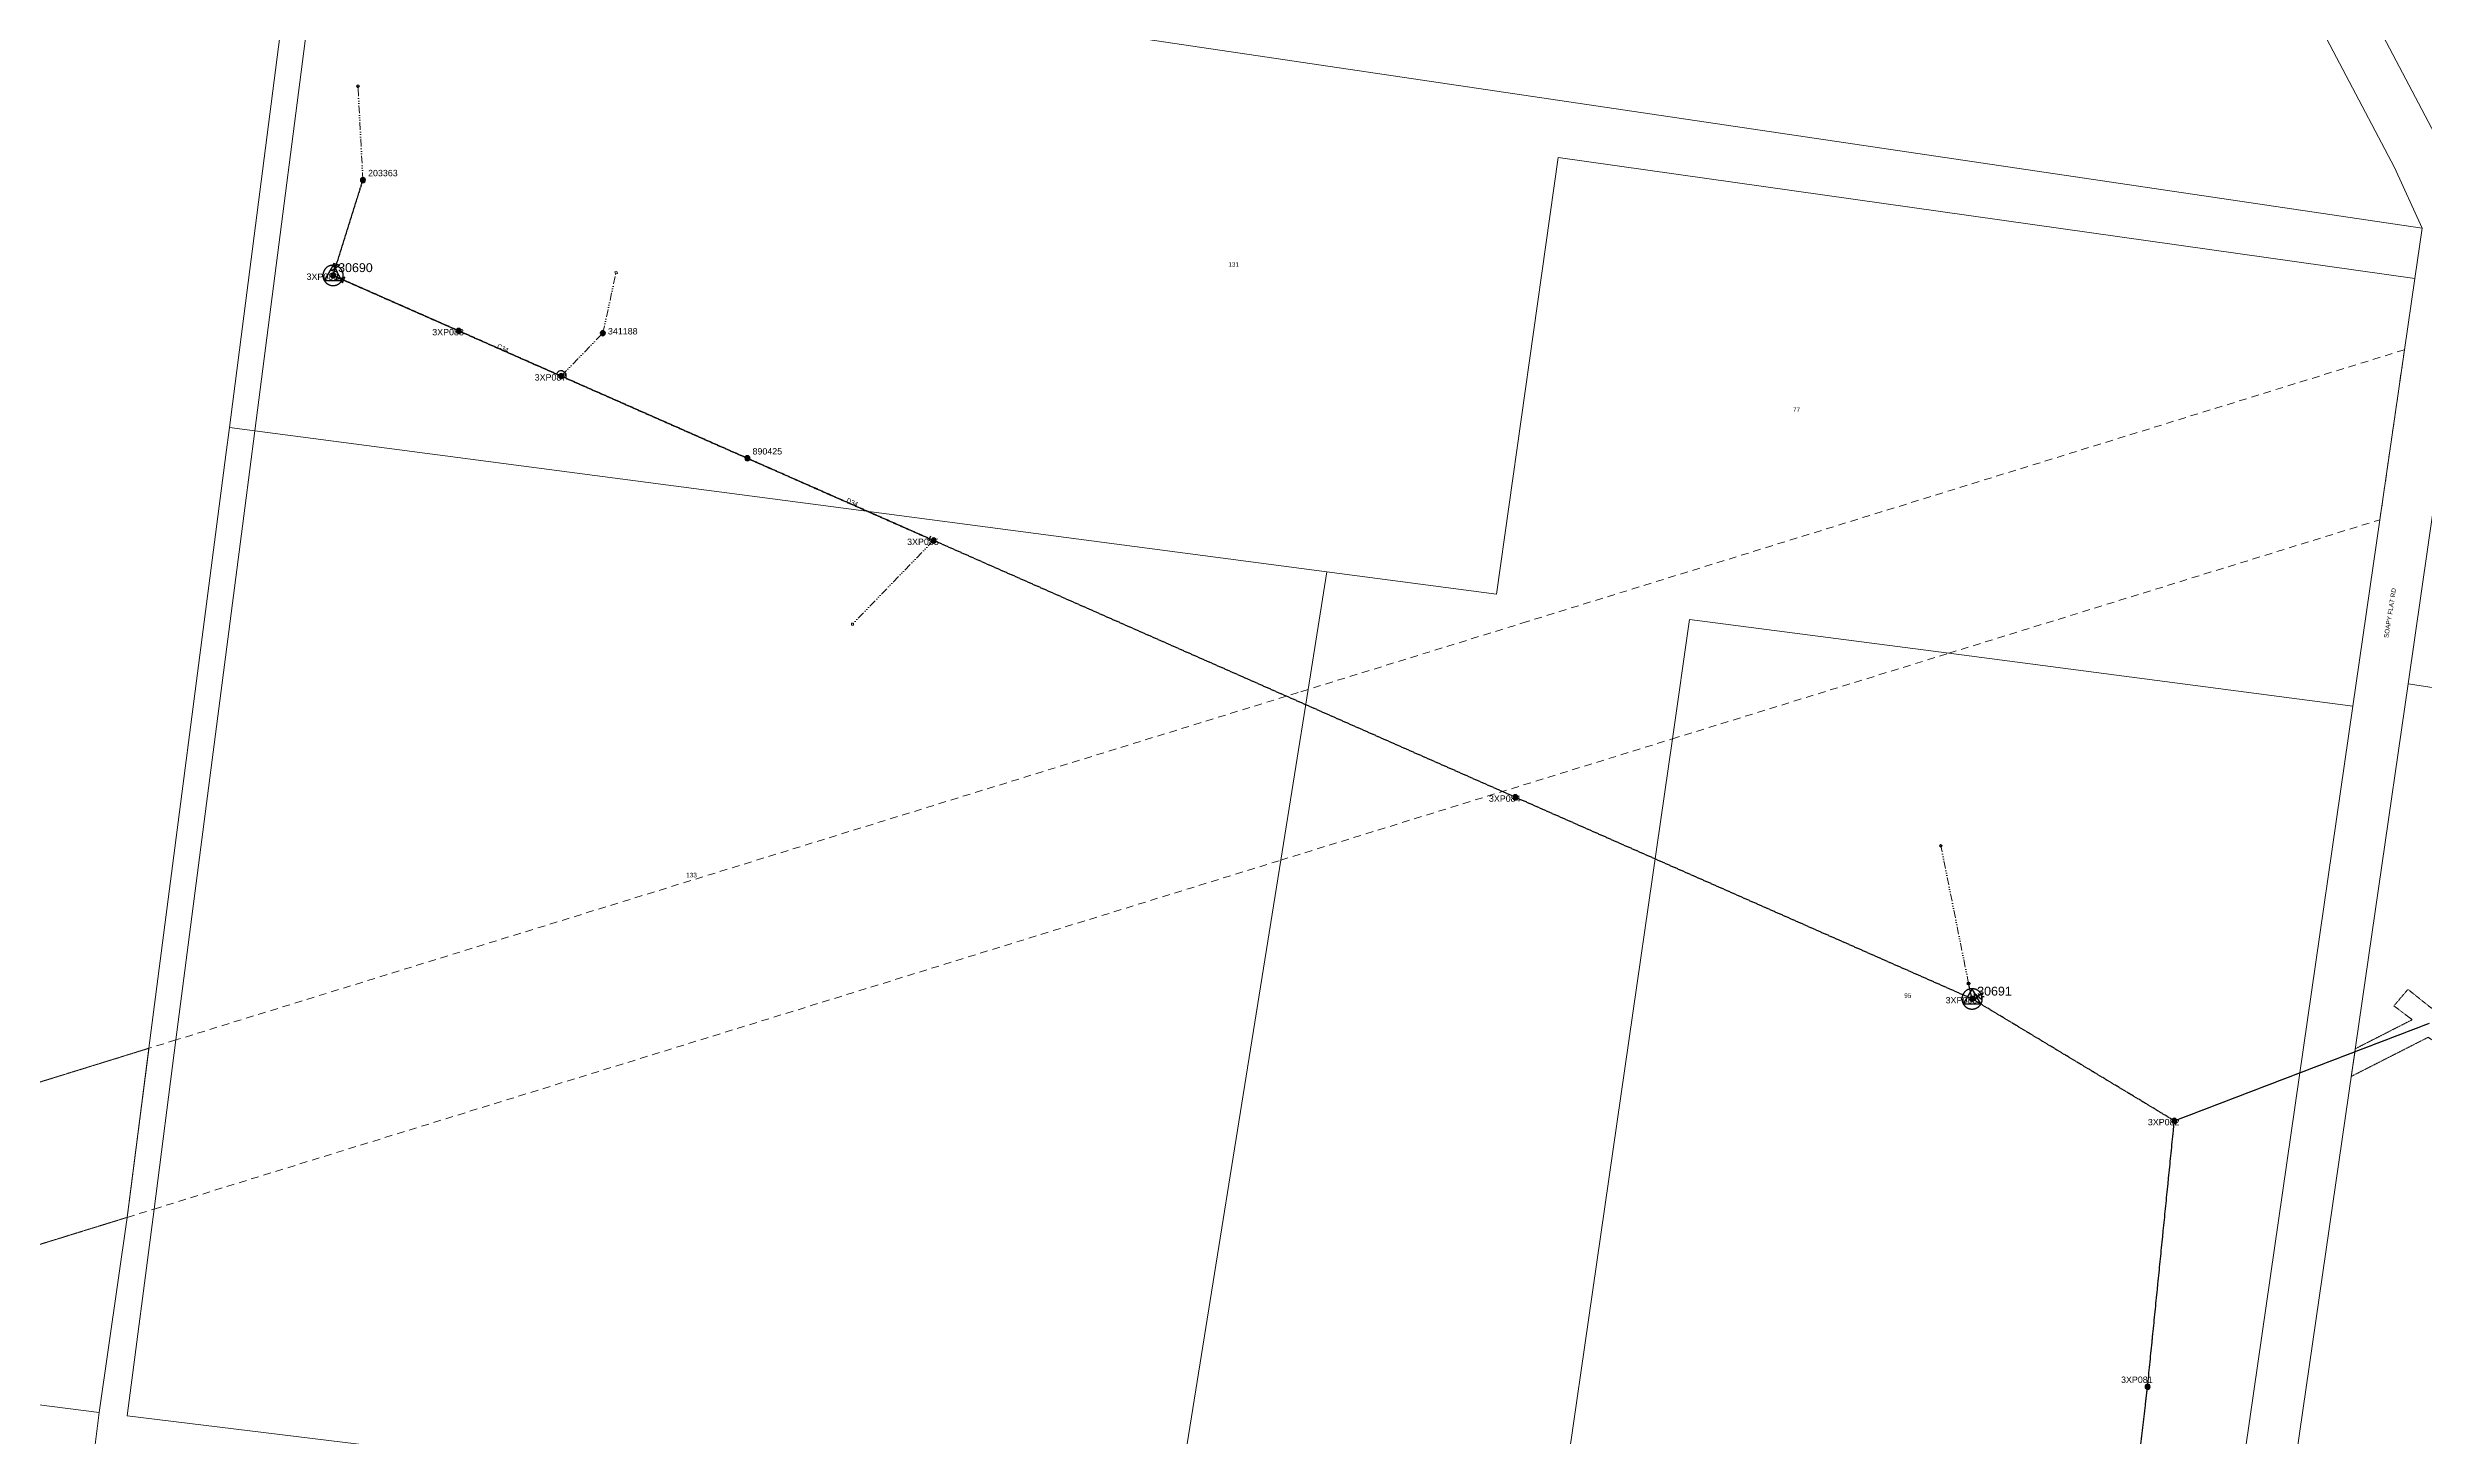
# Model space of a CAD drawing. Header units: metres. Extents: x 254239 to 260101, y 6186854 to 6190266.
# Drawn here: x 256336 to 257271, y 6188964 to 6189510 of the extents above; entities that cross this region are included whole.
import ezdxf
from ezdxf.enums import TextEntityAlignment as Align

# ---------------------------------------------------------------- set-up
doc = ezdxf.new("R2010")
doc.units = ezdxf.units.M
for name, pattern in [('Cable Exist OH', [1, 1, 0]), ('Dash', [5, 3, -2]), ('DASHED', [19.05, 12.7, -6.35]), ('HIDDEN2', [0.1875, 0.125, -0.0625]), ('PHANTOMX2', [6.6, 3, -0.75, 0.2, -0.75, 0.2, -0.75, 0.2, -0.75])]:
    doc.linetypes.add(name, pattern=pattern)
doc.layers.get('0').update_dxf_attribs({"color": 6})
for name, color, linetype, lineweight in [('Cadastre Easements_SP_EXT', 58, 'DASHED', 15), ('Cadastre Land Parcels_SP_EXT', 118, 'Continuous', 15), ('Cadastre Other Property_SP_EXT', 138, 'DASHED', 15), ('Cadastre Roads_SP_EXT', 218, 'Continuous', 15), ('Mains_HV_EXT', 13, 'Continuous', 25), ('Mains_LV_EXT', 163, 'Continuous', 25), ('Services_SP_EXT', 42, 'PHANTOMX2', 20)]:
    doc.layers.add(name, color=color, linetype=linetype, lineweight=lineweight)
for name, color, linetype in [('Equip_LV_EXT', 7, 'Continuous'), ('Sub_SP_TR_HV_LV_EXT', 7, 'Continuous'), ('SupportsOH_SP_TR_HV_LV_SL_EXT', 7, 'Continuous')]:
    doc.layers.add(name, color=color, linetype=linetype)
doc.styles.add('POLE_LABEL', font='arial.ttf', dxfattribs={"height": 2})
doc.styles.get("Standard").update_dxf_attribs({"font": 'arial.ttf'})

# ---------------------------------------------------------------- blocks, each defined once
blk = doc.blocks.new('SUB_POLE_EXT')
at = {"flags": 128}
for points in [[(-0.05, 4), (-0.15, 4), (-0.25, 3.99), (-0.34, 3.99), (-0.44, 3.98), (-0.54, 3.96), (-0.64, 3.95), (-0.73, 3.93), (-0.83, 3.91), (-0.92, 3.89), (-1.02, 3.87), (-1.11, 3.84), (-1.21, 3.81), (-1.3, 3.78), (-1.39, 3.75), (-1.49, 3.71), (-1.58, 3.68), (-1.67, 3.64), (-1.75, 3.59), (-1.84, 3.55), (-1.93, 3.5), (-2.01, 3.46), (-2.1, 3.41), (-2.18, 3.35), (-2.26, 3.3), (-2.34, 3.24), (-2.42, 3.18), (-2.5, 3.12), (-2.58, 3.06), (-2.65, 3), (-2.72, 2.93), (-2.79, 2.86), (-2.86, 2.79), (-2.93, 2.72), (-3, 2.65), (-3.06, 2.58), (-3.12, 2.5), (-3.18, 2.42), (-3.24, 2.34), (-3.3, 2.26), (-3.35, 2.18), (-3.41, 2.1), (-3.46, 2.01), (-3.5, 1.93), (-3.55, 1.84), (-3.59, 1.75), (-3.64, 1.67), (-3.68, 1.58), (-3.71, 1.49), (-3.75, 1.39), (-3.78, 1.3), (-3.81, 1.21), (-3.84, 1.11), (-3.87, 1.02), (-3.89, 0.92), (-3.91, 0.83), (-3.93, 0.73), (-3.95, 0.64), (-3.96, 0.54), (-3.98, 0.44), (-3.99, 0.34), (-3.99, 0.25), (-4, 0.15), (-4, 0.05), (-4, -0.05), (-4, -0.15), (-3.99, -0.25), (-3.99, -0.34), (-3.98, -0.44), (-3.96, -0.54), (-3.95, -0.64), (-3.93, -0.73), (-3.91, -0.83), (-3.89, -0.92), (-3.87, -1.02), (-3.84, -1.11), (-3.81, -1.21), (-3.78, -1.3), (-3.75, -1.39), (-3.71, -1.49), (-3.68, -1.58), (-3.64, -1.67), (-3.59, -1.75), (-3.55, -1.84), (-3.5, -1.93), (-3.46, -2.01), (-3.41, -2.1), (-3.35, -2.18), (-3.3, -2.26), (-3.24, -2.34), (-3.18, -2.42), (-3.12, -2.5), (-3.06, -2.58), (-3, -2.65), (-2.93, -2.72), (-2.86, -2.79), (-2.79, -2.86), (-2.72, -2.93), (-2.65, -3), (-2.58, -3.06), (-2.5, -3.12), (-2.42, -3.18), (-2.34, -3.24), (-2.26, -3.3), (-2.18, -3.35), (-2.1, -3.41), (-2.01, -3.46), (-1.93, -3.5), (-1.84, -3.55), (-1.75, -3.59), (-1.67, -3.64), (-1.58, -3.68), (-1.49, -3.71), (-1.39, -3.75), (-1.3, -3.78), (-1.21, -3.81), (-1.11, -3.84), (-1.02, -3.87), (-0.92, -3.89), (-0.83, -3.91), (-0.73, -3.93), (-0.64, -3.95), (-0.54, -3.96), (-0.44, -3.98), (-0.34, -3.99), (-0.25, -3.99), (-0.15, -4), (-0.05, -4), (0.05, -4), (0.15, -4), (0.25, -3.99), (0.34, -3.99), (0.44, -3.98), (0.54, -3.96), (0.64, -3.95), (0.73, -3.93), (0.83, -3.91), (0.92, -3.89), (1.02, -3.87), (1.11, -3.84), (1.21, -3.81), (1.3, -3.78), (1.39, -3.75), (1.49, -3.71), (1.58, -3.68), (1.67, -3.64), (1.75, -3.59), (1.84, -3.55), (1.93, -3.5), (2.01, -3.46), (2.1, -3.41), (2.18, -3.35), (2.26, -3.3), (2.34, -3.24), (2.42, -3.18), (2.5, -3.12), (2.58, -3.06), (2.65, -3), (2.72, -2.93), (2.79, -2.86), (2.86, -2.79), (2.93, -2.72), (3, -2.65), (3.06, -2.58), (3.12, -2.5), (3.18, -2.42), (3.24, -2.34), (3.3, -2.26), (3.35, -2.18), (3.41, -2.1), (3.46, -2.01), (3.5, -1.93), (3.55, -1.84), (3.59, -1.75), (3.64, -1.67), (3.68, -1.58), (3.71, -1.49), (3.75, -1.39), (3.78, -1.3), (3.81, -1.21), (3.84, -1.11), (3.87, -1.02), (3.89, -0.92), (3.91, -0.83), (3.93, -0.73), (3.95, -0.64), (3.96, -0.54), (3.98, -0.44), (3.99, -0.34), (3.99, -0.25), (4, -0.15), (4, -0.05), (4, 0.05), (4, 0.15), (3.99, 0.25), (3.99, 0.34), (3.98, 0.44), (3.96, 0.54), (3.95, 0.64), (3.93, 0.73), (3.91, 0.83), (3.89, 0.92), (3.87, 1.02), (3.84, 1.11), (3.81, 1.21), (3.78, 1.3), (3.75, 1.39), (3.71, 1.49), (3.68, 1.58), (3.64, 1.67), (3.59, 1.75), (3.55, 1.84), (3.5, 1.93), (3.46, 2.01), (3.41, 2.1), (3.35, 2.18), (3.3, 2.26), (3.24, 2.34), (3.18, 2.42), (3.12, 2.5), (3.06, 2.58), (3, 2.65), (2.93, 2.72), (2.86, 2.79), (2.79, 2.86), (2.72, 2.93), (2.65, 3), (2.58, 3.06), (2.5, 3.12), (2.42, 3.18), (2.34, 3.24), (2.26, 3.3), (2.18, 3.35), (2.1, 3.41), (2.01, 3.46), (1.93, 3.5), (1.84, 3.55), (1.75, 3.59), (1.67, 3.64), (1.58, 3.68), (1.49, 3.71), (1.39, 3.75), (1.3, 3.78), (1.21, 3.81), (1.11, 3.84), (1.02, 3.87), (0.92, 3.89), (0.83, 3.91), (0.73, 3.93), (0.64, 3.95), (0.54, 3.96), (0.44, 3.98), (0.34, 3.99), (0.25, 3.99), (0.15, 4), (0.05, 4)], [(0, 4), (-3.46, -2), (3.46, -2)]]:
    blk.add_lwpolyline(points, close=True, dxfattribs=at)
at = {"flags": 8}
blk.add_attdef('ASSET_NUM', text='', height=2.5, dxfattribs=at).set_placement((0, 7), align=Align.MIDDLE_CENTER)
for tag, flags, p in [('STREET_CODE', 9, (-1.38, 1.45)), ('NO_PHASES', 9, (-1.38, 1.05)), ('OPERATED_BY', 9, (-1.38, 0.65)), ('MAINTAINED_BY', 9, (-1.38, 0.45)), ('ORIENTATION', 9, (-1.38, 0.25)), ('OWNED_BY', 9, (-1.38, 0.05)), ('CONSTRUCTED_VOLTAGE', 9, (-1.13, 0.75)), ('OPERATING_VOLTAGE', 9, (-1.13, 0.35)), ('STATE', 9, (-1.38, -0.35)), ('USAGE', 9, (-1.38, -0.75)), ('LEGEND', 9, (-1.38, -0.95)), ('SUBURB', 9, (-1.38, -1.15)), ('STREETNAME', 9, (-1.38, -1.35)), ('LOCATION', 9, (-1.38, -1.55)), ('NOTES', 9, (-1.38, -1.75)), ('Z', 1, (-1.38, -1.95)), ('SECONDARY_VOLTAGE', 9, (-1.13, -0.65)), ('SUBSTATION_TYPE', 9, (-1.13, -1.05))]:
    blk.add_attdef(tag, text='', height=0.1, dxfattribs=dict(flags=flags)).set_placement(p, align=Align.MIDDLE_LEFT)
blk = doc.blocks.new('LV_OH_LINKS_DISTFUSE_EXT')
for p, q in [((0, 0), (0.96, 0)), ((3.84, 0), (4.8, 0))]:
    blk.add_line(p, q)
blk.add_lwpolyline([(3.84, -1.2), (3.84, 1.2), (0.96, -1.2), (0.96, 1.2)], close=True)
at = {"flags": 9}
for tag, p in [('ACTUAL_STATUS', (0, 0)), ('CONSTRUCTED_VOLTAGE', (0, -0.2)), ('OPERATING_VOLTAGE', (0, -0.6)), ('ORIENTATION', (0, -0.8)), ('OWNED_BY', (0, -1)), ('STATE', (0, -1.2)), ('SWITCH_TYPE', (0, -1.4)), ('NO_PHASES', (0, -0.4)), ('USAGE', (0, -1.6)), ('NOTES', (0, -1.8))]:
    blk.add_attdef(tag, text='', height=0.2, dxfattribs=at).set_placement(p, align=Align.MIDDLE_LEFT)
at = {"flags": 1}
blk.add_attdef('Z', (0, 0), '', height=0.2, dxfattribs=at)
blk = doc.blocks.new('CCP_EXT')
blk.add_wipeout([(0, 0.57), (0.57, 0), (0, -0.57), (-0.57, 0)])
blk.add_lwpolyline([(-0.57, 0), (0, 0.57), (0.57, 0), (0, -0.57), (-0.57, 0)])
at = {"flags": 1}
blk.add_attdef('Z', (0, 0), '', height=0.2, dxfattribs=at)
at = {"flags": 9}
for tag, p in [('CCP_TYPE', (0, 0)), ('CONSTRUCTED_VOLTAGE', (0, -0.2)), ('OPERATING_VOLTAGE', (0, -0.6)), ('ORIENTATION', (0, -0.8)), ('OWNED_BY', (0, -1)), ('STATE', (0, -1.8)), ('NO_PHASES', (0, -0.4)), ('USAGE', (0, -1.2)), ('LEGEND', (0, -1.4)), ('LIFE_SUPPORT', (0, -1.6)), ('NOTES', (0, -2))]:
    blk.add_attdef(tag, text='', height=0.2, dxfattribs=at).set_placement(p, align=Align.MIDDLE_LEFT)
blk = doc.blocks.new('POLE_EXT')
blk.add_hatch(color=256).paths.add_polyline_path([(-1, 0, 1), (1, 0, 1)])
blk.add_lwpolyline([(-1, 0, 1), (1, 0, 1)], format="xyb", close=True)
at = {"flags": 8}
blk.add_attdef('pNumber', text='', height=2, dxfattribs=at).set_placement((2.5, 2.5), align=Align.MIDDLE_CENTER)
at = {"style": 'POLE_LABEL', "flags": 9}
for tag, p in [('STRUCTURE_PLANT_NUMBER', (1.35, 0.03)), ('STREET_CODE', (1.35, -0.2))]:
    blk.add_attdef(tag, text='', height=0.2, dxfattribs=at).set_placement(p, align=Align.MIDDLE_LEFT)
at = {"flags": 1}
blk.add_attdef('Z', (1.35, -7.33), '', height=0.2, dxfattribs=at)
at = {"flags": 9}
for tag, p in [('OWNED_BY', (1.35, -0.4)), ('SPECIAL_USE', (1.35, -0.8)), ('STATE', (1.35, -1)), ('cLV', (1.35, -1.4)), ('hDepth', (1.35, -1.6)), ('hDia', (1.35, -1.8)), ('cHV', (1.35, -2)), ('cLinedev', (1.35, -3.4)), ('pExisting', (1.35, -3.8)), ('pFooting', (1.35, -4.4)), ('pNew', (1.35, -4.6)), ('pRelocate', (1.35, -5)), ('pRemove', (1.35, -5.2)), ('pReplace', (1.35, -5.4)), ('pStay', (1.35, -5.6)), ('pType', (1.35, -5.8)), ('cspan', (1.35, -6)), ('STREETNAME', (1.35, -6.2)), ('SUBURB', (1.35, -6.4)), ('OPERATED_BY', (1.36, -7.01)), ('PARENT', (1.35, -0.6)), ('USAGE', (1.35, -1.2)), ('LBRACKET', (1.35, -2.2)), ('LExisting', (1.35, -2.4)), ('LANTNUMBER', (1.35, -2.6)), ('LOther', (1.35, -2.8)), ('LRemove', (1.35, -3)), ('LEGEND', (1.35, -3.2)), ('LOCATION', (1.35, -3.6)), ('PFNUMBER', (1.35, -4)), ('NEWPFNUMBER', (1.35, -4.2)), ('NOTES', (1.35, -6.6)), ('MAINTAINED_BY', (1.36, -6.81))]:
    blk.add_attdef(tag, text='', height=0.2, dxfattribs=at).set_placement(p, align=Align.MIDDLE_LEFT)
blk = doc.blocks.new('End Shackle_EXT')
blk.add_wipeout([(0, 0.25), (1.81, 0.25), (1.82, -0.25), (0, -0.25)])
blk.add_line((1.81, -1), (1.81, 1))
at = {"flags": 1}
blk.add_attdef('Z', (0, 0), '', height=0.2, dxfattribs=at)
at = {"flags": 9}
for tag, p in [('CONNECTOR_TYPE', (0, 0)), ('CONSTRUCTED_VOLTAGE', (0, -0.2)), ('OPERATING_VOLTAGE', (0, -0.6)), ('ORIENTATION', (0, -0.8)), ('OWNED_BY', (0, -1)), ('STATE', (0, -1.2)), ('NO_PHASES', (0, -0.4)), ('USAGE', (0, -1.4)), ('NOTES', (0, -1.6))]:
    blk.add_attdef(tag, text='', height=0.2, dxfattribs=at).set_placement(p, align=Align.MIDDLE_LEFT)
blk = doc.blocks.new('CONNECTOR_NODE_EXT')
h = blk.add_hatch(color=256)
edge = h.paths.add_edge_path()
edge.add_arc((0, 0), 0.5, 0, 360)
blk.add_circle((0, 0), 0.5)
at = {"flags": 1}
blk.add_attdef('Z', (0, 0), '', height=0.2, dxfattribs=at)
at = {"flags": 9}
for tag, p in [('CONNECTOR_TYPE', (0, 0)), ('CONSTRUCTED_VOLTAGE', (0, -0.2)), ('OPERATING_VOLTAGE', (0, -0.6)), ('ORIENTATION', (0, -0.8)), ('SUBTYPE', (0, -1)), ('NO_PHASES', (0, -0.4)), ('USAGE', (0, -1.2)), ('NOTES', (0, -1.4))]:
    blk.add_attdef(tag, text='', height=0.2, dxfattribs=at).set_placement(p, align=Align.MIDDLE_LEFT)

msp = doc.modelspace()

# ---------------------------------------------------------------- linework, layer by layer
at = {"layer": 'Cadastre Land Parcels_SP_EXT', "linetype": 'Continuous'}
for points in [[(256407.77, 6189360.894), (256432.231, 6189550.473), (256433.888, 6189563.251), (256459.945, 6189764.216), (256486.351, 6189968.267), (256481.688, 6189967.146), (256086.307, 6190017.407), (255952.682, 6189025.186), (256043.145, 6189013.57), (256157.973, 6188998.929), (256188.988, 6188994.968), (256356.617, 6188973.492), (256367.58, 6189050.261), (256376.144, 6189116.755), (256406.377, 6189350.1), (256407.77, 6189360.894)], [(257291.964, 6189452.596), (257310.438, 6189583.84), (257299.339, 6189583.758), (257288.129, 6189584.369), (257276.933, 6189585.658), (257265.877, 6189587.612), (257255.087, 6189590.213), (257247.429, 6189592.691), (257239.916, 6189595.685), (257232.475, 6189598.942), (257225.031, 6189602.21), (257217.509, 6189605.235), (257212.147, 6189607.218), (257206.775, 6189609.171), (257201.387, 6189611.084), (257195.981, 6189612.943), (257190.555, 6189614.736), (257189.407, 6189615.105), (257188.641, 6189615.35), (257192.053, 6189611.28), (257235.396, 6189550.915), (257277.311, 6189471.482), (257290.475, 6189442.203), (257291.964, 6189452.596)], [(256635.639, 6189533.317), (256443.863, 6189561.771), (256417.739, 6189359.583), (256639.267, 6189330.433), (256839.212, 6189304.124), (256905.86, 6189295.354), (256930.109, 6189467.019), (257266.882, 6189419.445), (257269.744, 6189439.246), (256656.421, 6189530.233), (256635.639, 6189533.317)], [(257253.172, 6189324.6), (257262.835, 6189391.453), (257266.882, 6189419.445), (256930.109, 6189467.019), (256905.86, 6189295.354), (256839.212, 6189304.124), (256831.8, 6189257.854), (256821.048, 6189190.72), (256778.019, 6188922.066), (256926.547, 6188902.969), (256975.03, 6189238.43), (256981.823, 6189285.427), (257083.724, 6189272.105), (257242.585, 6189251.333), (257253.172, 6189324.6)], [(257264.235, 6189260.054), (257629.519, 6189204.109), (257641.447, 6189291.382), (257841.991, 6189261.439), (258037.284, 6189188.928), (258055.891, 6189337.278), (258055.429, 6189337.378), (257863.41, 6189366.352), (257660.398, 6189397.035), (257543.836, 6189414.647), (257405.291, 6189435.57), (257291.964, 6189452.596), (257290.475, 6189442.203), (257288.072, 6189425.41), (257287.845, 6189423.518), (257284.187, 6189398.002), (257274.52, 6189331.148), (257264.235, 6189260.054)], [(256367.598, 6188972.226), (256378.165, 6189053.536), (256386.729, 6189120.03), (256413.799, 6189329.123), (256417.739, 6189359.583), (256407.77, 6189360.894), (256406.377, 6189350.1), (256376.144, 6189116.755), (256367.58, 6189050.261), (256356.617, 6188973.492), (256354.103, 6188953.557), (256235.126, 6188968.74), (256145.853, 6188265.741), (256213.284, 6188216.954), (256245.356, 6188202.662), (256280.585, 6188198.689), (256282.679, 6188217.06), (256337.917, 6188703.774), (256366.101, 6188952.095), (256775.22, 6188904.589), (256778.019, 6188922.066), (256367.598, 6188972.226)], [(256821.048, 6189190.72), (256831.8, 6189257.854), (256839.212, 6189304.124), (256639.267, 6189330.433), (256417.739, 6189359.583), (256413.799, 6189329.123), (256386.729, 6189120.03), (256378.165, 6189053.536), (256367.598, 6188972.226), (256778.019, 6188922.066), (256821.048, 6189190.72)], [(257242.585, 6189251.333), (257083.724, 6189272.105), (256981.823, 6189285.427), (256975.03, 6189238.43), (256926.547, 6188902.969), (257187.39, 6188869.432), (257242.585, 6189251.333)], [(257207.331, 6188866.733), (257576.605, 6188816.97), (257629.519, 6189204.109), (257264.235, 6189260.054), (257207.331, 6188866.733)]]:
    msp.add_lwpolyline(points, close=True, dxfattribs=at)
msp.add_lwpolyline([(256656.421, 6189530.233), (257269.744, 6189439.246), (257258.936, 6189463.169), (257258.936, 6189463.169), (257218.285, 6189540.256)], dxfattribs=at)
at = {"layer": 'Cadastre Other Property_SP_EXT', "linetype": 'HIDDEN2'}
for points in [[(257769.6389, 6189380.5589), (257273.9768, 6189132.1178), (257264.1985, 6189139.9278), (257258.6802, 6189133.4439), (257265.8783, 6189127.995), (257243.5476, 6189116.607), (257241.925, 6189105.7075), (257272.1502, 6189121.0833), (257455.5091, 6189000.6068), (257460.9725, 6189003.9666), (257280.364, 6189125.0191), (257784.712, 6189378.2631), (257769.6389, 6189380.5589)], [(256294.854, 6189091.5826), (256296.1061, 6189028.1428), (256367.5793, 6189050.2715), (256376.143, 6189116.7652), (256294.854, 6189091.5826)]]:
    msp.add_lwpolyline(points, close=True, dxfattribs=at)
at = {"layer": 'Mains_HV_EXT', "linetype": 'Cable Exist OH'}
for points in [[(257172.3864, 6189088.2175), (257092.865, 6189136.18)], [(257172.3864, 6189088.2175), (257272.6746, 6189126.6676)], [(257148.4055, 6188870.4198), (257161.8421, 6188983.68), (257172.3863, 6189088.2175)]]:
    msp.add_lwpolyline(points, dxfattribs=at)
at = {"layer": 'Mains_LV_EXT', "linetype": 'Cable Exist OH'}
for points in [[(256448.52, 6189420.677), (256460.2749, 6189458.1789)], [(256448.52, 6189420.677), (256497.936, 6189398.858), (256538.2, 6189381.079)], [(257092.865, 6189136.18), (257091.485, 6189142.211)]]:
    msp.add_lwpolyline(points, dxfattribs=at)
at = {"layer": 'Mains_LV_EXT', "linetype": 'Continuous'}
msp.add_lwpolyline([(256540.031, 6189380.271, 1.02202609), (256536.37, 6189381.887)], format="xyb", dxfattribs=at)

# ---------------------------------------------------------------- block references
at = {"layer": 'Equip_LV_EXT'}
for p, rotation in [((256448.7382, 6189421.3733), 72.59640978696189), ((256449.1874, 6189420.3824), 336.1769142794656)]:
    msp.add_blockref('LV_OH_LINKS_DISTFUSE_EXT', p, dxfattribs=dict(at, rotation=rotation))
for name, p in [('CONNECTOR_NODE_EXT', (257091.485, 6189142.211)), ('LV_OH_LINKS_DISTFUSE_EXT', (257092.865, 6189137.18))]:
    msp.add_blockref(name, p, dxfattribs=at)
at = {"layer": 'Sub_SP_TR_HV_LV_EXT'}
ref = msp.add_blockref('SUB_POLE_EXT', (256448.52, 6189420.677), dxfattribs=at)
ref.add_attrib('ASSET_NUM', '30690', dxfattribs={"layer": '0', "height": 3.5}).set_placement((256450.52, 6189420.927), align=Align.BOTTOM_LEFT)
ref = msp.add_blockref('SUB_POLE_EXT', (257092.865, 6189136.18), dxfattribs=at)
ref.add_attrib('ASSET_NUM', '30691', dxfattribs={"layer": '0', "height": 3.5}).set_placement((257094.865, 6189136.43), align=Align.BOTTOM_LEFT)
at = {"layer": 'SupportsOH_SP_TR_HV_LV_SL_EXT'}
ref = msp.add_blockref('POLE_EXT', (256460.275, 6189458.179), dxfattribs=at)
ref.add_attrib('ASSET_NUM', '203363', dxfattribs={"layer": '0', "height": 2.5, "style": 'POLE_LABEL'}).set_placement((256462.275, 6189458.929), align=Align.BOTTOM_LEFT)
ref = msp.add_blockref('POLE_EXT', (256448.52, 6189420.677), dxfattribs=at)
ref.add_attrib('ASSET_NUM', '3XP089', dxfattribs={"layer": '0', "height": 2.5, "style": 'POLE_LABEL'}).set_placement((256450.52, 6189421.427), align=Align.TOP_RIGHT)
ref = msp.add_blockref('POLE_EXT', (256497.936, 6189398.858), dxfattribs=at)
ref.add_attrib('ASSET_NUM', '3XP088', dxfattribs={"layer": '0', "height": 2.5, "style": 'POLE_LABEL'}).set_placement((256499.936, 6189399.608), align=Align.TOP_RIGHT)
ref = msp.add_blockref('POLE_EXT', (256554.585, 6189397.959), dxfattribs=at)
ref.add_attrib('ASSET_NUM', '341188', dxfattribs={"layer": '0', "height": 2.5, "style": 'POLE_LABEL'}).set_placement((256556.585, 6189398.709), align=Align.MIDDLE_LEFT)
ref = msp.add_blockref('POLE_EXT', (256538.2, 6189381.079), dxfattribs=at)
ref.add_attrib('ASSET_NUM', '3XP087', dxfattribs={"layer": '0', "height": 2.5, "style": 'POLE_LABEL'}).set_placement((256540.2, 6189381.829), align=Align.TOP_RIGHT)
ref = msp.add_blockref('POLE_EXT', (256611.409, 6189348.756), dxfattribs=at)
ref.add_attrib('ASSET_NUM', '890425', dxfattribs={"layer": '0', "height": 2.5, "style": 'POLE_LABEL'}).set_placement((256613.409, 6189349.506), align=Align.BOTTOM_LEFT)
ref = msp.add_blockref('POLE_EXT', (256684.618, 6189316.432), dxfattribs=at)
ref.add_attrib('ASSET_NUM', '3XP085', dxfattribs={"layer": '0', "height": 2.5, "style": 'POLE_LABEL'}).set_placement((256686.618, 6189317.182), align=Align.TOP_RIGHT)
ref = msp.add_blockref('POLE_EXT', (256913.342, 6189215.444), dxfattribs=at)
ref.add_attrib('ASSET_NUM', '3XP084', dxfattribs={"layer": '0', "height": 2.5, "style": 'POLE_LABEL'}).set_placement((256915.342, 6189216.194), align=Align.TOP_RIGHT)
ref = msp.add_blockref('POLE_EXT', (257092.865, 6189136.18), dxfattribs=at)
ref.add_attrib('ASSET_NUM', '3XP083', dxfattribs={"layer": '0', "height": 2.5, "style": 'POLE_LABEL'}).set_placement((257094.865, 6189136.93), align=Align.TOP_RIGHT)
ref = msp.add_blockref('POLE_EXT', (257172.3864, 6189088.2176), dxfattribs=at)
ref.add_attrib('ASSET_NUM', '3XP082', dxfattribs={"layer": '0', "height": 2.5, "style": 'POLE_LABEL'}).set_placement((257174.3864, 6189088.9676), align=Align.TOP_RIGHT)
ref = msp.add_blockref('POLE_EXT', (257161.842, 6188983.68), dxfattribs=at)
ref.add_attrib('ASSET_NUM', '3XP081', dxfattribs={"layer": '0', "height": 2.5, "style": 'POLE_LABEL'}).set_placement((257163.842, 6188984.43), align=Align.BOTTOM_RIGHT)

# ---------------------------------------------------------------- texts
at = {"layer": 'Cadastre Land Parcels_SP_EXT'}
for s, p in [('131', (256800.4736, 6189424.0525)), ('77', (257022.4505, 6189367.045)), ('133', (256587.3376, 6189183.9695)), ('95', (257066.1831, 6189136.616))]:
    msp.add_text(s, height=1.8, dxfattribs=at).set_placement(p)
at = {"layer": 'Cadastre Roads_SP_EXT'}
msp.add_text('SOAPY FLAT RD', height=1.8, rotation=80.910599, dxfattribs=at).set_placement((257256.4856, 6189277.9688))
at = {"layer": 'Mains_LV_EXT'}
for s, p in [('C34', (256512.803, 6189392.293)), ('D34', (256650.14, 6189331.655))]:
    msp.add_text(s, height=1.8, rotation=335.0364562, dxfattribs=at).set_placement(p)

# ---------------------------------------------------------------- next in the draw order: block references
at = {"layer": 'Services_SP_EXT'}
for p, rotation in [((256458.282, 6189495.072), 91.85211405150415), ((256559.783, 6189421.764), 60.94852187556391), ((256652.723, 6189283.541), 224.6941613879481), ((257080.574, 6189196.358), 100.1584560043107)]:
    msp.add_blockref('CCP_EXT', p, dxfattribs=dict(at, rotation=rotation))

# ---------------------------------------------------------------- next in the draw order: linework, layer by layer
for points in [[(256460.275, 6189458.179), (256458.282, 6189495.0721)], [(256538.2, 6189381.0791), (256554.585, 6189397.959), (256559.7829, 6189421.764)], [(256684.618, 6189316.432), (256652.723, 6189283.541)], [(257091.485, 6189142.211), (257080.574, 6189196.358)]]:
    msp.add_lwpolyline(points, dxfattribs=at)

# ---------------------------------------------------------------- next in the draw order: block references
at = {"layer": 'Mains_LV_EXT', "rotation": 155.1089061286129}
msp.add_blockref('End Shackle_EXT', (256684.618, 6189316.432), dxfattribs=at)

# ---------------------------------------------------------------- next in the draw order: linework, layer by layer
at = {"layer": 'Cadastre Easements_SP_EXT', "linetype": 'Dash'}
msp.add_lwpolyline([(256367.5799, 6189050.2611), (256378.165, 6189053.5359), (256821.048, 6189190.72), (256975.0299, 6189238.43), (257083.7239, 6189272.105), (257253.172, 6189324.6001), (257262.835, 6189391.4531), (256917.9529, 6189284.5471), (256831.8, 6189257.8539), (256827.9701, 6189256.667), (256386.729, 6189120.0299), (256376.1441, 6189116.7549), (256164.7899, 6189051.2799), (256043.1451, 6189013.5699), (256157.973, 6188998.9289), (256188.9879, 6188994.9679), (256367.5799, 6189050.2611)], close=True, dxfattribs=at)
at = {"layer": 'Mains_HV_EXT', "linetype": 'Cable Exist OH'}
msp.add_lwpolyline([(257092.865, 6189136.18), (256448.52, 6189420.677)], dxfattribs=at)
at = {"layer": 'Mains_LV_EXT', "linetype": 'Cable Exist OH'}
msp.add_lwpolyline([(256538.2, 6189381.079), (256611.409, 6189348.756), (256684.618, 6189316.432)], dxfattribs=at)

doc.saveas('drawing.dxf')
